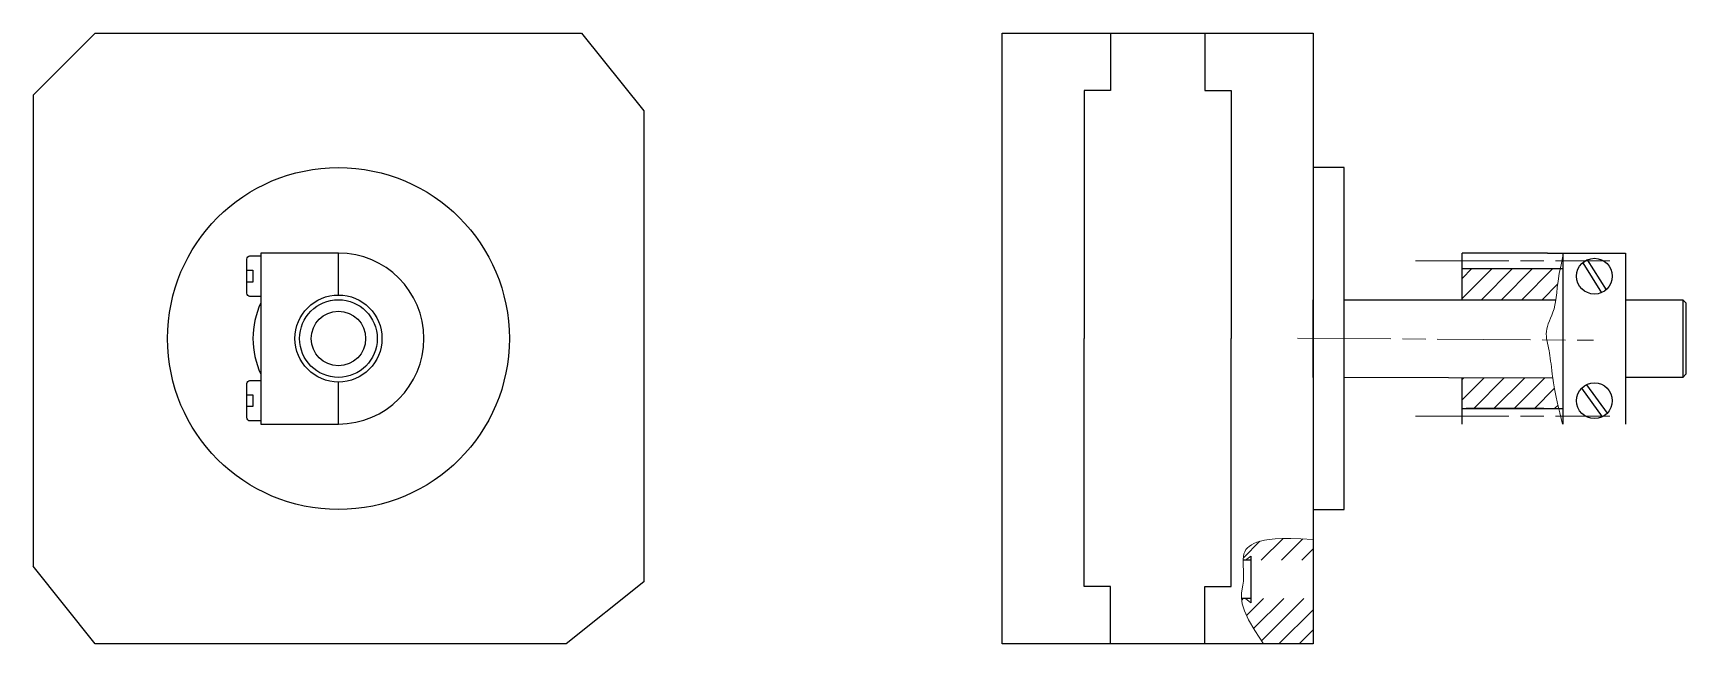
# Model space of a CAD drawing. Header units: millimetres. Extents: x 4 to 110, y 1 to 40.
import ezdxf

# ---------------------------------------------------------------- set-up
doc = ezdxf.new("R2010")
doc.units = ezdxf.units.MM
doc.linetypes.add('AM_ISO08W050', pattern=[18, 12, -1.5, 3, -1.5])
doc.linetypes.add('AM_ISO08W050x2', pattern=[9, 6, -0.75, 1.5, -0.75])
for name, color, linetype, lineweight in [('AM_0', 7, 'Continuous', 25), ('AM_4', 3, 'Continuous', 9), ('AM_7', 4, 'AM_ISO08W050', 9), ('AM_8', 1, 'Continuous', 5), ('основные', 7, 'Continuous', 25)]:
    doc.layers.add(name, color=color, linetype=linetype, lineweight=lineweight)

msp = doc.modelspace()

# ---------------------------------------------------------------- hatches: boundary and pattern name
at = {"layer": 'AM_8'}
h = msp.add_hatch(dxfattribs=at)
h.set_pattern_fill('ANSI31', color=256, scale=0.29, style=0)
h.paths.add_polyline_path([(102.19, 23.86), (102.25, 24.27), (102.32, 24.76), (102.38, 25.08), (96.07, 25.08), (96.07, 23.08), (102.1, 23.08), (102.12, 23.21), (102.15, 23.51)])
h.paths.add_polyline_path([(102.02, 17.35), (101.95, 17.72), (101.91, 18.03), (96.07, 18.05), (96.07, 16.08), (102.29, 16.08), (102.21, 16.41), (102.1, 16.92)])
h = msp.add_hatch(dxfattribs=at)
h.set_pattern_fill('ANSI31', color=256, scale=0.29, style=0)
h.paths.add_polyline_path([(86.47, 7.64), (85.69, 7.7), (85.04, 7.72), (84.49, 7.72), (84.03, 7.7), (83.65, 7.66), (83.34, 7.61), (83.08, 7.54), (82.86, 7.47), (82.67, 7.39), (82.5, 7.31), (82.36, 7.21), (82.25, 7.11), (82.15, 7), (82.08, 6.86), (82.02, 6.72), (81.99, 6.55), (81.98, 6.36), (81.98, 6.31), (82.13, 6.31), (82.47, 6.58), (82.47, 6.31), (86.47, 6.31)])
h.paths.add_polyline_path([(86.47, 3.85), (82.47, 3.85), (82.47, 3.58), (82.13, 3.85), (81.87, 3.86), (81.92, 3.52), (82.06, 3.06), (82.32, 2.49), (82.72, 1.79), (83.29, 0.93), (86.47, 0.93)])

# ---------------------------------------------------------------- linework, layer by layer
at = {"layer": 'AM_0'}
for p, q in [((101.57, 26.08), (96.07, 26.08)), ((96.07, 23.08), (96.07, 26.08)), ((102.57, 15.08), (102.57, 26.08)), ((96.07, 15.08), (96.07, 18.08)), ((101.32, 16.08), (96.32, 16.08))]:
    msp.add_line(p, q, dxfattribs=at)
at = {"layer": 'AM_4'}
for p, q in [((96.07, 26.08), (96.07, 25.08)), ((82.13, 6.31), (82.47, 6.58)), ((82.13, 3.85), (82.47, 3.58))]:
    msp.add_line(p, q, dxfattribs=at)
for points in [[(102.57, 26.01), (102.43, 25.33), (102.32, 24.76), (102.25, 24.27), (102.19, 23.86), (102.15, 23.51), (102.12, 23.21), (102.08, 22.95), (102.04, 22.72), (101.98, 22.5), (101.91, 22.28), (101.84, 22.08), (101.76, 21.89), (101.68, 21.71), (101.61, 21.53), (101.56, 21.36), (101.51, 21.2), (101.49, 21.04), (101.48, 20.88), (101.49, 20.72), (101.5, 20.57), (101.53, 20.41), (101.56, 20.26), (101.6, 20.11), (101.63, 19.95), (101.66, 19.8), (101.69, 19.64), (101.71, 19.48), (101.74, 19.31), (101.76, 19.13), (101.79, 18.95), (101.81, 18.74), (101.84, 18.53), (101.87, 18.29), (101.91, 18.03), (101.95, 17.72), (102.02, 17.35), (102.1, 16.92), (102.21, 16.41), (102.35, 15.8), (102.53, 15.08)], [(86.47, 7.64), (85.69, 7.7), (85.04, 7.72), (84.49, 7.72), (84.03, 7.7), (83.65, 7.66), (83.34, 7.61), (83.08, 7.54), (82.86, 7.47), (82.67, 7.39), (82.5, 7.31), (82.36, 7.21), (82.25, 7.11), (82.15, 7), (82.08, 6.86), (82.02, 6.72), (81.99, 6.55), (81.98, 6.36), (81.97, 6.16), (81.98, 5.94), (81.99, 5.7), (82, 5.46), (82, 5.21), (81.99, 4.97), (81.96, 4.72), (81.91, 4.47), (81.87, 4.2), (81.87, 3.89), (81.92, 3.52), (82.06, 3.06), (82.32, 2.49), (82.72, 1.79), (83.29, 0.93)]]:
    msp.add_lwpolyline(points, dxfattribs=at)
at = {"layer": 'AM_7', "linetype": 'AM_ISO08W050x2'}
for p, q in [((93.07, 25.58), (105.57, 25.58)), ((85.47, 20.6), (104.52, 20.47)), ((93.07, 15.58), (105.57, 15.58))]:
    msp.add_line(p, q, dxfattribs=at)
at = {"layer": 'основные'}
for p, q in [((4.1, 36.23), (8.1, 40.23)), ((8.1, 40.23), (39.4, 40.23)), ((39.4, 40.23), (43.4, 35.23)), ((73.44, 40.23), (73.44, 36.54)), ((79.5, 40.23), (79.5, 36.54)), ((4.1, 36.23), (4.1, 5.93)), ((73.44, 36.54), (71.74, 36.54)), ((71.74, 36.54), (71.74, 20.58)), ((79.5, 36.54), (81.2, 36.54)), ((81.2, 36.54), (81.2, 20.58)), ((43.4, 35.23), (43.4, 4.93)), ((101.57, 26.08), (102.57, 26.08)), ((102.57, 26.08), (106.57, 26.08)), ((104.14, 25.65), (103.83, 25.45)), ((105.35, 23.71), (104.14, 25.65)), ((106.57, 26.08), (106.57, 15.08)), ((96.07, 25.08), (102.57, 25.08)), ((103.83, 25.45), (105.03, 23.52)), ((110.27, 23.08), (110.47, 22.88)), ((110.47, 22.88), (110.47, 18.28)), ((71.74, 4.62), (71.74, 20.58)), ((81.2, 4.62), (81.2, 20.58)), ((110.47, 18.28), (110.27, 18.08)), ((105.11, 15.54), (103.76, 17.38)), ((104.06, 17.6), (105.41, 15.77)), ((96.07, 16.08), (102.57, 16.08)), ((82.47, 6.58), (82.47, 3.58)), ((8.1, 0.93), (4.1, 5.93)), ((82.13, 6.31), (81.98, 6.31)), ((82.47, 6.31), (82.13, 6.31)), ((43.4, 4.93), (38.4, 0.93)), ((73.44, 4.62), (71.74, 4.62)), ((73.44, 0.93), (73.44, 4.62)), ((79.5, 0.93), (79.5, 4.62)), ((79.5, 4.62), (81.2, 4.62)), ((82.13, 3.85), (81.87, 3.86)), ((82.47, 3.85), (82.13, 3.85)), ((38.4, 0.93), (8.1, 0.93))]:
    msp.add_line(p, q, dxfattribs=at)
for points in [[(66.47, 40.23), (86.47, 40.23), (86.47, 0.93), (66.47, 0.93)], [(88.47, 31.58), (86.47, 31.58), (86.47, 9.58), (88.47, 9.58)], [(17.85, 24.97), (18.25, 24.97), (18.25, 24.21), (17.85, 24.21)], [(17.85, 16.96), (18.25, 16.96), (18.25, 16.2), (17.85, 16.2)]]:
    msp.add_lwpolyline(points, close=True, dxfattribs=at)
for points in [[(18.05, 25.89), (18.75, 25.89), (18.75, 23.29), (18.05, 23.29, -0.414214), (17.85, 23.49), (17.85, 25.69, -0.414214)], [(18.05, 17.88), (18.75, 17.88), (18.75, 15.28), (18.05, 15.28, -0.414214), (17.85, 15.48), (17.85, 17.68, -0.414214)]]:
    msp.add_lwpolyline(points, format="xyb", close=True, dxfattribs=at)
for points in [[(23.75, 23.38), (23.75, 26.08), (18.75, 26.08), (18.75, 15.08), (23.75, 15.08), (23.75, 17.78)], [(86.47, 18.08), (86.47, 23.08)], [(88.47, 23.08), (102.1, 23.08)], [(106.57, 23.08), (110.27, 23.08), (110.27, 18.08), (106.57, 18.08)], [(101.91, 18.03), (88.47, 18.08)]]:
    msp.add_lwpolyline(points, dxfattribs=at)
for centre, radius in [((23.75, 20.58), 11), ((104.58, 24.59), 1.15), ((23.75, 20.58), 2.8), ((23.75, 20.58), 2.5), ((23.75, 20.58), 1.75), ((104.58, 16.58), 1.15)]:
    msp.add_circle(centre, radius, dxfattribs=at)
for start, end in [(270, 90), (155.38, 204.62)]:
    msp.add_arc((23.75, 20.58), 5.5, start, end, dxfattribs=at)

doc.saveas('drawing.dxf')
